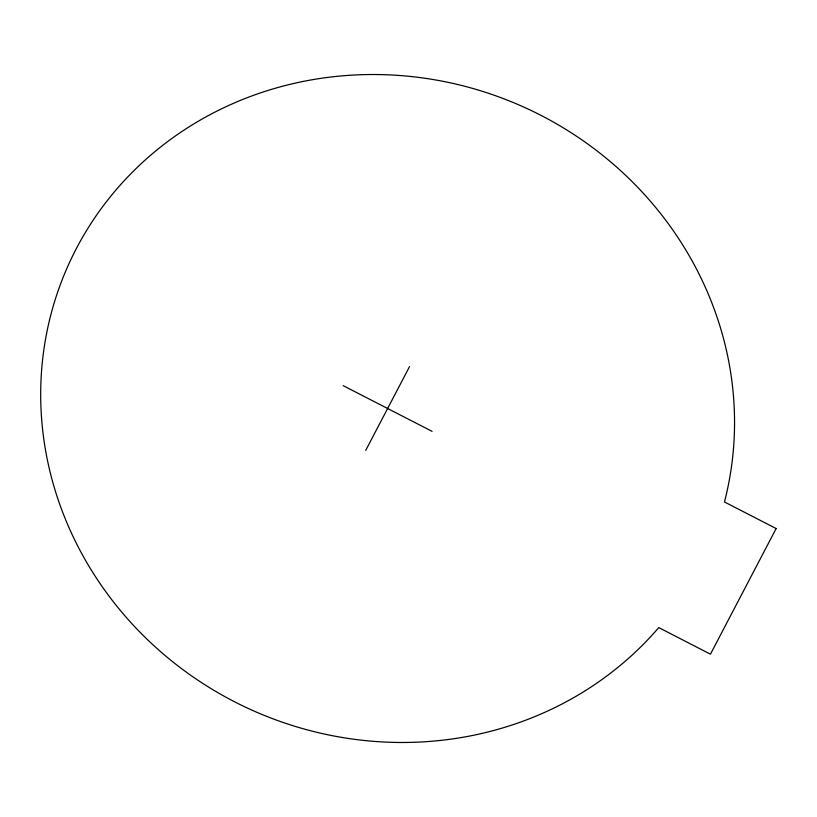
<?xml version="1.0" encoding="UTF-8"?>
<svg xmlns="http://www.w3.org/2000/svg" width="817" height="817" viewBox="0 0 817 817"><rect width="100%" height="100%" fill="white"/><g stroke="black" fill="none" stroke-linecap="round" stroke-linejoin="round"><path stroke-width="1.23" d="M365.72 450.381L409.521 366.619M343.16 385.644L432.081 431.356M776.15 528.538L710.453 654.182L658.768 627.599A350.013 330.742 23.9 0 1 86.132 561.422A350.013 330.742 23.9 0 1 339.923 76.052A350.013 330.742 23.9 0 1 724.465 501.965L776.15 528.538"/></g></svg>
